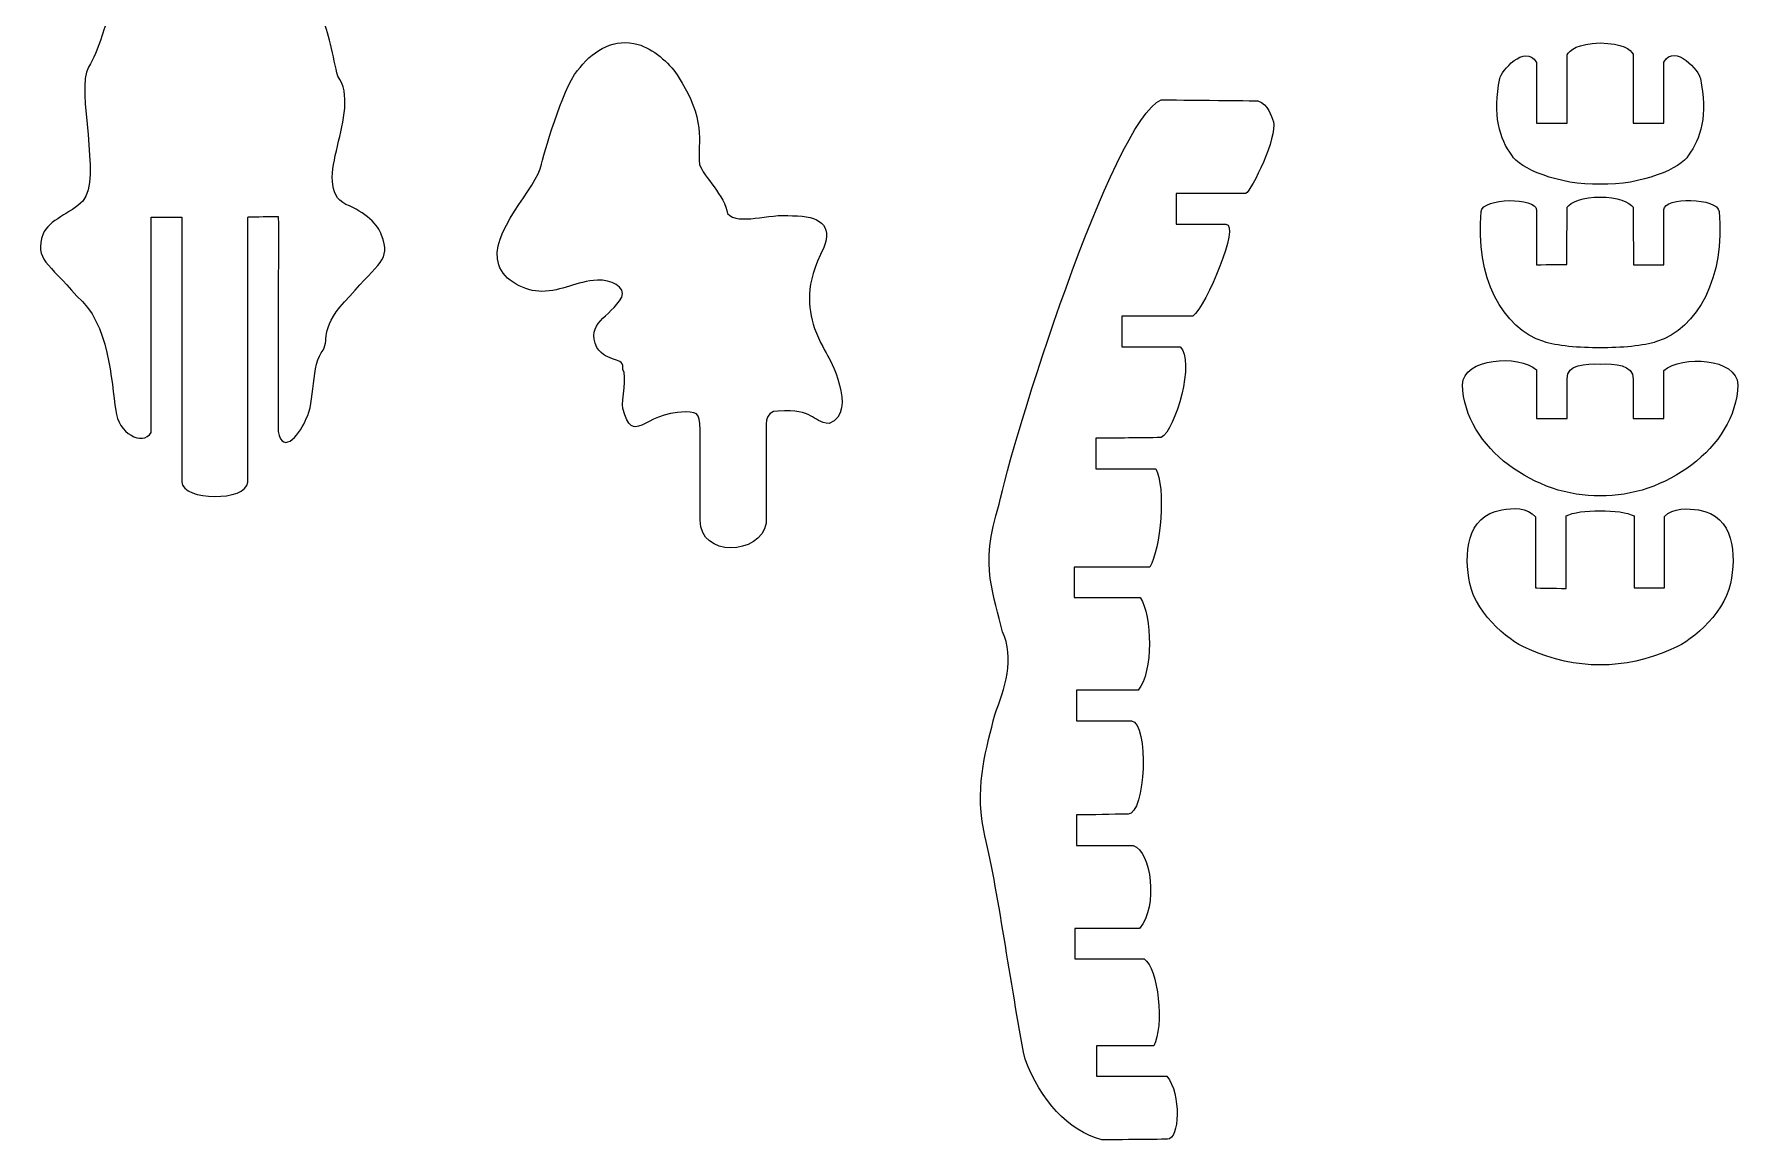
# Model space of a CAD drawing. Header units: centimetres. Extents: x -9.3 to 9.4, y -13.4 to 13.5.
# Drawn here: x -7.84 to 8.92, y -13.44 to -2.56 of the extents above; entities that cross this region are included whole.
import ezdxf

# ---------------------------------------------------------------- set-up
doc = ezdxf.new("R2010")
doc.units = ezdxf.units.CM
doc.header["$MEASUREMENT"] = 0
doc.layers.add('Livello 1', color=7, linetype='Continuous')

msp = doc.modelspace()

# ---------------------------------------------------------------- linework, layer by layer
at = {"layer": 'Livello 1', "color": 250, "lineweight": 20}
for points, knots in [([(-6.20748, -2.08435), (-6.29945, -1.84909), (-6.2719, -1.8034), (-6.29267, -1.60983), (-6.29267, -1.60983), (-6.30943, -1.26799), (-6.2901, -0.70086), (-5.68837, -0.50465), (-5.68837, -0.50465), (-5.54009, -0.43423), (-5.21416, -0.4046), (-5.06346, -0.49682), (-5.06346, -0.49682), (-5.52641, -0.60293), (-5.94469, -0.88008), (-5.95584, -1.27293), (-5.95584, -1.27293), (-5.57562, -0.87129), (-4.8767, -0.44418), (-4.27517, -1.01106), (-4.27517, -1.01106), (-5.11546, -0.86261), (-5.49063, -1.1938), (-5.65097, -1.45027), (-5.65097, -1.45027), (-5.3406, -1.27095), (-5.13465, -1.28203), (-5.0939, -1.28069), (-5.0939, -1.28069), (-4.8218, -1.27187), (-4.60118, -1.33826), (-4.45244, -1.56341), (-4.45244, -1.56341), (-4.79566, -1.50883), (-4.97822, -1.48047), (-5.35679, -1.59974), (-5.35679, -1.59974), (-5.42632, -1.62747), (-5.85848, -1.88084), (-5.86236, -1.96949), (-5.86236, -1.96949), (-5.65986, -1.87889), (-5.51261, -1.86069), (-5.47878, -1.89343), (-5.47878, -1.89343), (-5.26701, -1.9564), (-5.11955, -2.15237), (-4.99957, -2.42514), (-4.99957, -2.42514), (-4.94722, -2.48588), (-4.89254, -2.8012), (-4.8514, -2.97191), (-4.8514, -2.97191), (-4.59317, -3.31121), (-5.14332, -4.04227), (-4.7698, -4.23291), (-4.7698, -4.23291), (-4.58382, -4.30731), (-4.44733, -4.43671), (-4.42193, -4.53334), (-4.42193, -4.53334), (-4.32051, -4.7867), (-4.45491, -4.80381), (-4.73114, -5.13422), (-4.73114, -5.13422), (-5.04113, -5.44954), (-4.93, -5.54263), (-4.99297, -5.66695), (-4.99297, -5.66695), (-5.11616, -5.79109), (-5.07429, -6.19457), (-5.16079, -6.33991), (-5.16079, -6.33991), (-5.2106, -6.47069), (-5.38748, -6.71361), (-5.43708, -6.46617), (-5.43708, -6.46617), (-5.43708, -6.46617), (-5.43708, -4.91127), (-5.43708, -4.91127), (-5.43708, -4.91127), (-5.43232, -4.69643), (-5.43056, -4.50264), (-5.43708, -4.36347), (-5.43708, -4.36347), (-5.43708, -4.36347), (-5.43708, -4.36125), (-5.43708, -4.36125), (-5.43708, -4.36125), (-5.43708, -4.36125), (-5.43719, -4.36125), (-5.43719, -4.36125), (-5.43719, -4.36125), (-5.43719, -4.36125), (-5.43775, -4.34972), (-5.43775, -4.34972), (-5.43775, -4.34972), (-5.51505, -4.34972), (-5.65362, -4.35462), (-5.73091, -4.35462), (-5.73091, -4.35462), (-5.73091, -4.35462), (-5.73074, -4.36125), (-5.73074, -4.36125), (-5.73074, -4.36125), (-5.73074, -4.36125), (-5.73716, -4.36125), (-5.73716, -4.36125), (-5.73716, -4.36125), (-5.73716, -4.36125), (-5.73716, -6.96574), (-5.73716, -6.96574), (-5.73716, -6.96574), (-5.74926, -7.15518), (-6.37385, -7.15084), (-6.38591, -6.9614), (-6.38591, -6.9614), (-6.38591, -6.9614), (-6.38591, -4.35691), (-6.38591, -4.35691), (-6.38591, -4.35691), (-6.38591, -4.35691), (-6.68602, -4.35691), (-6.68602, -4.35691), (-6.68602, -4.35691), (-6.68602, -4.35691), (-6.68602, -6.47714), (-6.68602, -6.47714), (-6.68602, -6.47714), (-6.77005, -6.61437), (-7.01566, -6.48166), (-7.03517, -6.25976), (-7.03517, -6.25976), (-7.07955, -5.98029), (-7.09747, -5.39129), (-7.41934, -5.13422), (-7.41934, -5.13422), (-7.69557, -4.80381), (-7.83862, -4.78021), (-7.75018, -4.52254), (-7.75018, -4.52254), (-7.69874, -4.3869), (-7.47229, -4.31765), (-7.35997, -4.19993), (-7.35997, -4.19993), (-7.16841, -3.97895), (-7.43162, -3.11196), (-7.30338, -2.88092), (-7.30338, -2.88092), (-7.20161, -2.71889), (-7.14989, -2.48352), (-7.10967, -2.39928), (-7.10967, -2.39928), (-6.93431, -2.04728), (-6.65272, -1.59699), (-6.20748, -2.08435)], [0, 0, 0, 0, 0.02564103, 0.02564103, 0.02564103, 0.02564104, 0.05128205, 0.05128205, 0.05128205, 0.05128206, 0.07692308, 0.07692308, 0.07692308, 0.07692309, 0.1025641, 0.1025641, 0.1025641, 0.10256411, 0.12820513, 0.12820513, 0.12820513, 0.12820514, 0.15384615, 0.15384615, 0.15384615, 0.15384616, 0.17948718, 0.17948718, 0.17948718, 0.17948719, 0.20512821, 0.20512821, 0.20512821, 0.20512822, 0.23076923, 0.23076923, 0.23076923, 0.23076924, 0.25641026, 0.25641026, 0.25641026, 0.25641027, 0.28205128, 0.28205128, 0.28205128, 0.28205129, 0.30769231, 0.30769231, 0.30769231, 0.30769232, 0.33333333, 0.33333333, 0.33333333, 0.33333334, 0.35897436, 0.35897436, 0.35897436, 0.35897437, 0.38461538, 0.38461538, 0.38461538, 0.38461539, 0.41025641, 0.41025641, 0.41025641, 0.41025642, 0.43589744, 0.43589744, 0.43589744, 0.43589745, 0.46153846, 0.46153846, 0.46153846, 0.46153847, 0.48717949, 0.48717949, 0.48717949, 0.4871795, 0.51282051, 0.51282051, 0.51282051, 0.51282052, 0.53846154, 0.53846154, 0.53846154, 0.53846155, 0.56410256, 0.56410256, 0.56410256, 0.56410257, 0.58974359, 0.58974359, 0.58974359, 0.5897436, 0.61538462, 0.61538462, 0.61538462, 0.61538463, 0.64102564, 0.64102564, 0.64102564, 0.64102565, 0.66666667, 0.66666667, 0.66666667, 0.66666668, 0.69230769, 0.69230769, 0.69230769, 0.6923077, 0.71794872, 0.71794872, 0.71794872, 0.71794873, 0.74358974, 0.74358974, 0.74358974, 0.74358975, 0.76923077, 0.76923077, 0.76923077, 0.76923078, 0.79487179, 0.79487179, 0.79487179, 0.7948718, 0.82051282, 0.82051282, 0.82051282, 0.82051283, 0.84615385, 0.84615385, 0.84615385, 0.84615386, 0.87179487, 0.87179487, 0.87179487, 0.87179488, 0.8974359, 0.8974359, 0.8974359, 0.89743591, 0.92307692, 0.92307692, 0.92307692, 0.92307693, 0.94871795, 0.94871795, 0.94871795, 0.94871796, 0.97435897, 0.97435897, 0.97435897, 0.97435898, 1, 1, 1, 1]), ([(-1.28369, -7.33855), (-1.29124, -7.70735), (-0.69197, -7.68537), (-0.63514, -7.36836), (-0.63514, -7.36836), (-0.63726, -7.08918), (-0.63306, -6.80226), (-0.63514, -6.52307), (-0.63514, -6.52307), (-0.63408, -6.41971), (-0.66608, -6.26149), (-0.51626, -6.2653), (-0.51626, -6.2653), (-0.16122, -6.24233), (-0.19445, -6.36806), (-0.01598, -6.38792), (-0.01598, -6.38792), (0.27813, -6.26981), (-0.03101, -5.71846), (-0.03105, -5.71828), (-0.03105, -5.71828), (-0.03133, -5.71726), (-0.11578, -5.57527), (-0.16059, -5.45151), (-0.16059, -5.45151), (-0.22303, -5.22958), (-0.26021, -5.03781), (-0.0684, -4.65649), (-0.0684, -4.65649), (0.01654, -4.43689), (-0.10933, -4.34023), (-0.37663, -4.34478), (-0.37663, -4.34478), (-0.62325, -4.31733), (-0.90011, -4.44218), (-1.01731, -4.32301), (-1.01731, -4.32301), (-1.03727, -4.15191), (-1.25645, -3.95506), (-1.29064, -3.84034), (-1.29064, -3.84034), (-1.31487, -3.60151), (-1.21529, -3.40702), (-1.51271, -2.9567), (-1.51271, -2.9567), (-1.59096, -2.83827), (-1.75278, -2.69762), (-1.89569, -2.65853), (-1.89569, -2.65853), (-2.12718, -2.59525), (-2.32184, -2.70503), (-2.4656, -2.88375), (-2.4656, -2.88375), (-2.60996, -3.01699), (-2.80176, -3.65107), (-2.84688, -3.83688), (-2.84688, -3.83688), (-2.87906, -4.06008), (-3.38035, -4.5151), (-3.26626, -4.82819), (-3.26626, -4.82819), (-3.21973, -4.98006), (-3.00101, -5.0897), (-2.84343, -5.08815), (-2.84343, -5.08815), (-2.63938, -5.08614), (-2.50698, -4.98962), (-2.29546, -4.97604), (-2.29546, -4.97604), (-2.16514, -4.97406), (-2.01295, -5.04299), (-2.05574, -5.14586), (-2.05574, -5.14586), (-2.17569, -5.34472), (-2.41424, -5.40142), (-2.30241, -5.64074), (-2.30241, -5.64074), (-2.19661, -5.7973), (-2.02646, -5.72121), (-2.04622, -5.85759), (-2.04622, -5.85759), (-1.99976, -5.90963), (-2.0592, -6.15932), (-2.04622, -6.23884), (-2.04622, -6.23884), (-1.93732, -6.62231), (-1.86327, -6.28209), (-1.43101, -6.27267), (-1.43101, -6.27267), (-1.28422, -6.27825), (-1.28835, -6.29204), (-1.28369, -6.5272), (-1.28369, -6.5272), (-1.28369, -6.79764), (-1.28369, -7.06812), (-1.28369, -7.33855)], [0, 0, 0, 0, 0.04166667, 0.04166667, 0.04166667, 0.04166668, 0.08333333, 0.08333333, 0.08333333, 0.08333334, 0.125, 0.125, 0.125, 0.12500001, 0.16666667, 0.16666667, 0.16666667, 0.16666668, 0.20833333, 0.20833333, 0.20833333, 0.20833334, 0.25, 0.25, 0.25, 0.25000001, 0.29166667, 0.29166667, 0.29166667, 0.29166668, 0.33333333, 0.33333333, 0.33333333, 0.33333334, 0.375, 0.375, 0.375, 0.37500001, 0.41666667, 0.41666667, 0.41666667, 0.41666668, 0.45833333, 0.45833333, 0.45833333, 0.45833334, 0.5, 0.5, 0.5, 0.50000001, 0.54166667, 0.54166667, 0.54166667, 0.54166668, 0.58333333, 0.58333333, 0.58333333, 0.58333334, 0.625, 0.625, 0.625, 0.62500001, 0.66666667, 0.66666667, 0.66666667, 0.66666668, 0.70833333, 0.70833333, 0.70833333, 0.70833334, 0.75, 0.75, 0.75, 0.75000001, 0.79166667, 0.79166667, 0.79166667, 0.79166668, 0.83333333, 0.83333333, 0.83333333, 0.83333334, 0.875, 0.875, 0.875, 0.87500001, 0.91666667, 0.91666667, 0.91666667, 0.91666668, 0.95833333, 0.95833333, 0.95833333, 0.95833334, 1, 1, 1, 1]), ([(7.56948, -4.03405), (7.97479, -4.04474), (8.37212, -3.87533), (8.43746, -3.74819), (8.43746, -3.74819), (8.55662, -3.59198), (8.63339, -3.3498), (8.55539, -2.99279), (8.55539, -2.99279), (8.54946, -2.93141), (8.31024, -2.63719), (8.1951, -2.83168), (8.1951, -2.83168), (8.1951, -2.83168), (8.1951, -3.43281), (8.1951, -3.43281), (8.1951, -3.43281), (8.1951, -3.43281), (7.89502, -3.43281), (7.89502, -3.43281), (7.89502, -3.43281), (7.89502, -3.43281), (7.89502, -2.75516), (7.89502, -2.75516), (7.89502, -2.75516), (7.86853, -2.70538), (7.79335, -2.64968), (7.56948, -2.64372), (7.56948, -2.64372), (7.34561, -2.64968), (7.27043, -2.7123), (7.24397, -2.76211), (7.24397, -2.76211), (7.24397, -2.98792), (7.24397, -3.21307), (7.24397, -3.43133), (7.24397, -3.43133), (7.24397, -3.43133), (6.94386, -3.43281), (6.94386, -3.43281), (6.94386, -3.43281), (6.94386, -3.43281), (6.94386, -2.83513), (6.94386, -2.83513), (6.94386, -2.83513), (6.82872, -2.64065), (6.5895, -2.93141), (6.58357, -2.99279), (6.58357, -2.99279), (6.50557, -3.3498), (6.58234, -3.59198), (6.70151, -3.74819), (6.70151, -3.74819), (6.76684, -3.87533), (7.16417, -4.04474), (7.56948, -4.03405)], [0, 0, 0, 0, 0.07142857, 0.07142857, 0.07142857, 0.07142858, 0.14285714, 0.14285714, 0.14285714, 0.14285715, 0.21428571, 0.21428571, 0.21428571, 0.21428572, 0.28571429, 0.28571429, 0.28571429, 0.2857143, 0.35714286, 0.35714286, 0.35714286, 0.35714287, 0.42857143, 0.42857143, 0.42857143, 0.42857144, 0.5, 0.5, 0.5, 0.50000001, 0.57142857, 0.57142857, 0.57142857, 0.57142858, 0.64285714, 0.64285714, 0.64285714, 0.64285715, 0.71428571, 0.71428571, 0.71428571, 0.71428572, 0.78571429, 0.78571429, 0.78571429, 0.7857143, 0.85714286, 0.85714286, 0.85714286, 0.85714287, 0.92857143, 0.92857143, 0.92857143, 0.92857144, 1, 1, 1, 1]), ([(3.13789, -7.79981), (3.24728, -7.62515), (3.29664, -7.0141), (3.19846, -6.83264), (3.19846, -6.83264), (3.19846, -6.83264), (2.60805, -6.83264), (2.60805, -6.83264), (2.60805, -6.83264), (2.60805, -6.66179), (2.60805, -6.67533), (2.60805, -6.53253), (2.60805, -6.53253), (2.82271, -6.53253), (3.03717, -6.52667), (3.25113, -6.52667), (3.25113, -6.52667), (3.39132, -6.45086), (3.58581, -5.764), (3.43817, -5.63249), (3.43817, -5.63249), (3.43817, -5.63249), (2.86367, -5.63249), (2.86367, -5.63249), (2.86367, -5.63249), (2.86367, -5.49339), (2.86367, -5.47028), (2.86367, -5.33241), (2.86367, -5.33241), (2.86367, -5.33241), (3.56351, -5.33241), (3.56351, -5.33241), (3.56351, -5.33241), (3.68977, -5.23078), (4.03775, -4.42616), (3.88609, -4.42616), (3.88609, -4.42616), (3.88609, -4.42616), (3.39697, -4.42616), (3.39697, -4.42616), (3.39697, -4.42616), (3.39697, -4.42616), (3.39697, -4.12609), (3.39697, -4.12609), (3.39697, -4.12609), (3.39697, -4.12609), (4.08139, -4.12609), (4.08139, -4.12609), (4.08139, -4.12609), (4.14464, -4.09021), (4.39388, -3.56941), (4.3543, -3.41849), (4.3543, -3.41849), (4.33066, -3.35968), (4.30854, -3.24958), (4.20313, -3.21271), (4.20313, -3.21271), (4.20313, -3.21271), (3.25166, -3.20343), (3.25166, -3.20343), (3.25166, -3.20343), (2.76782, -3.40364), (1.769, -6.60601), (1.65777, -7.18259), (1.65777, -7.18259), (1.4533, -7.80683), (1.61657, -8.08436), (1.68832, -8.43566), (1.68832, -8.43566), (1.81222, -8.69047), (1.71076, -9.00201), (1.61286, -9.25301), (1.61286, -9.25301), (1.54192, -9.57354), (1.41383, -9.90505), (1.5041, -10.39051), (1.5041, -10.39051), (1.64296, -10.94849), (1.76639, -11.90396), (1.91093, -12.64017), (1.91093, -12.64017), (2.0683, -13.05027), (2.33126, -13.34244), (2.66721, -13.43533), (2.66721, -13.43533), (2.66721, -13.43533), (3.31251, -13.42866), (3.31251, -13.42866), (3.31251, -13.42866), (3.42949, -13.4311), (3.45077, -12.98314), (3.3057, -12.8088), (3.3057, -12.8088), (3.3057, -12.8088), (2.61376, -12.8088), (2.61376, -12.8088), (2.61376, -12.8088), (2.61376, -12.65365), (2.61376, -12.66031), (2.61376, -12.50872), (2.61376, -12.50872), (2.61376, -12.50872), (3.17757, -12.50872), (3.17757, -12.50872), (3.17757, -12.50872), (3.28059, -12.3214), (3.22474, -11.74362), (3.0819, -11.6549), (3.0819, -11.6549), (2.85478, -11.6549), (2.62837, -11.6549), (2.40259, -11.6549), (2.40259, -11.6549), (2.40259, -11.53876), (2.40259, -11.50772), (2.40259, -11.35482), (2.40259, -11.35482), (2.40259, -11.35482), (3.03879, -11.35482), (3.03879, -11.35482), (3.03879, -11.35482), (3.22008, -11.13511), (3.15729, -10.59653), (2.97406, -10.53857), (2.97406, -10.53857), (2.97406, -10.53857), (2.41737, -10.53857), (2.41737, -10.53857), (2.41737, -10.53857), (2.41737, -10.4207), (2.41737, -10.35382), (2.41737, -10.23849), (2.41737, -10.23849), (2.58695, -10.23849), (2.75611, -10.23109), (2.92417, -10.23109), (2.92417, -10.23109), (3.09848, -10.23087), (3.13312, -9.33768), (2.95758, -9.31097), (2.95758, -9.31097), (2.95758, -9.31097), (2.41751, -9.31097), (2.41751, -9.31097), (2.41751, -9.31097), (2.41751, -9.17857), (2.41751, -9.15448), (2.41751, -9.0109), (2.41751, -9.0109), (2.41751, -9.0109), (3.02362, -9.0109), (3.02362, -9.0109), (3.02362, -9.0109), (3.17419, -8.83102), (3.16276, -8.27941), (3.04546, -8.09988), (3.04546, -8.09988), (3.04546, -8.09988), (2.39497, -8.09988), (2.39497, -8.09988), (2.39497, -8.09988), (2.39497, -7.95807), (2.39497, -7.96301), (2.39497, -7.79981), (2.39497, -7.79981), (2.39497, -7.79981), (3.13789, -7.79981), (3.13789, -7.79981)], [0, 0, 0, 0, 0.02380952, 0.02380952, 0.02380952, 0.02380953, 0.04761905, 0.04761905, 0.04761905, 0.04761906, 0.07142857, 0.07142857, 0.07142857, 0.07142858, 0.0952381, 0.0952381, 0.0952381, 0.09523811, 0.11904762, 0.11904762, 0.11904762, 0.11904763, 0.14285714, 0.14285714, 0.14285714, 0.14285715, 0.16666667, 0.16666667, 0.16666667, 0.16666668, 0.19047619, 0.19047619, 0.19047619, 0.1904762, 0.21428571, 0.21428571, 0.21428571, 0.21428572, 0.23809524, 0.23809524, 0.23809524, 0.23809525, 0.26190476, 0.26190476, 0.26190476, 0.26190477, 0.28571429, 0.28571429, 0.28571429, 0.2857143, 0.30952381, 0.30952381, 0.30952381, 0.30952382, 0.33333333, 0.33333333, 0.33333333, 0.33333334, 0.35714286, 0.35714286, 0.35714286, 0.35714287, 0.38095238, 0.38095238, 0.38095238, 0.38095239, 0.4047619, 0.4047619, 0.4047619, 0.40476191, 0.42857143, 0.42857143, 0.42857143, 0.42857144, 0.45238095, 0.45238095, 0.45238095, 0.45238096, 0.47619048, 0.47619048, 0.47619048, 0.47619049, 0.5, 0.5, 0.5, 0.50000001, 0.52380952, 0.52380952, 0.52380952, 0.52380953, 0.54761905, 0.54761905, 0.54761905, 0.54761906, 0.57142857, 0.57142857, 0.57142857, 0.57142858, 0.5952381, 0.5952381, 0.5952381, 0.59523811, 0.61904762, 0.61904762, 0.61904762, 0.61904763, 0.64285714, 0.64285714, 0.64285714, 0.64285715, 0.66666667, 0.66666667, 0.66666667, 0.66666668, 0.69047619, 0.69047619, 0.69047619, 0.6904762, 0.71428571, 0.71428571, 0.71428571, 0.71428572, 0.73809524, 0.73809524, 0.73809524, 0.73809525, 0.76190476, 0.76190476, 0.76190476, 0.76190477, 0.78571429, 0.78571429, 0.78571429, 0.7857143, 0.80952381, 0.80952381, 0.80952381, 0.80952382, 0.83333333, 0.83333333, 0.83333333, 0.83333334, 0.85714286, 0.85714286, 0.85714286, 0.85714287, 0.88095238, 0.88095238, 0.88095238, 0.88095239, 0.9047619, 0.9047619, 0.9047619, 0.90476191, 0.92857143, 0.92857143, 0.92857143, 0.92857144, 0.95238095, 0.95238095, 0.95238095, 0.95238096, 0.97619048, 0.97619048, 0.97619048, 0.97619049, 1, 1, 1, 1]), ([(7.56948, -5.64272), (7.7706, -5.64448), (8.00629, -5.62317), (8.12264, -5.58218), (8.12264, -5.58218), (8.53232, -5.45656), (8.80138, -4.94139), (8.74049, -4.30241), (8.74049, -4.30241), (8.72575, -4.16324), (8.19654, -4.15922), (8.19654, -4.28378), (8.19654, -4.28378), (8.19654, -4.28378), (8.1951, -4.82551), (8.1951, -4.82551), (8.1951, -4.82551), (8.1951, -4.82551), (7.89686, -4.82716), (7.89686, -4.82716), (7.89686, -4.82716), (7.89686, -4.82716), (7.89502, -4.25993), (7.89502, -4.25993), (7.89502, -4.25993), (7.86148, -4.21594), (7.73426, -4.15308), (7.56948, -4.1613), (7.56948, -4.1613), (7.4047, -4.15308), (7.27752, -4.21594), (7.24397, -4.25993), (7.24397, -4.25993), (7.24397, -4.25993), (7.2421, -4.82367), (7.2421, -4.82367), (7.2421, -4.82367), (7.2421, -4.82367), (6.94386, -4.82529), (6.94386, -4.82529), (6.94386, -4.82529), (6.94386, -4.82529), (6.94249, -4.28554), (6.94249, -4.28554), (6.94249, -4.28554), (6.94249, -4.16094), (6.41325, -4.16324), (6.39847, -4.30241), (6.39847, -4.30241), (6.33762, -4.94139), (6.60668, -5.45656), (7.01633, -5.58218), (7.01633, -5.58218), (7.13271, -5.62317), (7.3684, -5.64448), (7.56948, -5.64272)], [0, 0, 0, 0, 0.07142857, 0.07142857, 0.07142857, 0.07142858, 0.14285714, 0.14285714, 0.14285714, 0.14285715, 0.21428571, 0.21428571, 0.21428571, 0.21428572, 0.28571429, 0.28571429, 0.28571429, 0.2857143, 0.35714286, 0.35714286, 0.35714286, 0.35714287, 0.42857143, 0.42857143, 0.42857143, 0.42857144, 0.5, 0.5, 0.5, 0.50000001, 0.57142857, 0.57142857, 0.57142857, 0.57142858, 0.64285714, 0.64285714, 0.64285714, 0.64285715, 0.71428571, 0.71428571, 0.71428571, 0.71428572, 0.78571429, 0.78571429, 0.78571429, 0.7857143, 0.85714286, 0.85714286, 0.85714286, 0.85714287, 0.92857143, 0.92857143, 0.92857143, 0.92857144, 1, 1, 1, 1]), ([(7.56948, -7.09845), (8.18889, -7.115), (8.90333, -6.63504), (8.92499, -6.00569), (8.92499, -6.00569), (8.91656, -5.74164), (8.37233, -5.71334), (8.1951, -5.86687), (8.1951, -5.86687), (8.1951, -5.86687), (8.1951, -6.33751), (8.1951, -6.33751), (8.1951, -6.33751), (8.1951, -6.33751), (7.89502, -6.33751), (7.89502, -6.33751), (7.89502, -6.33751), (7.89502, -6.33751), (7.89502, -5.95242), (7.89502, -5.95242), (7.89502, -5.95242), (7.89502, -5.80422), (7.7149, -5.80027), (7.56948, -5.80224), (7.56948, -5.80224), (7.42407, -5.80027), (7.24394, -5.80076), (7.24394, -5.94893), (7.24394, -5.94893), (7.24394, -5.94893), (7.24394, -6.33751), (7.24394, -6.33751), (7.24394, -6.33751), (7.24394, -6.33751), (6.94386, -6.33751), (6.94386, -6.33751), (6.94386, -6.33751), (6.94386, -6.33751), (6.94386, -5.85992), (6.94386, -5.85992), (6.94386, -5.85992), (6.76659, -5.70639), (6.22236, -5.74164), (6.21397, -6.00569), (6.21397, -6.00569), (6.23559, -6.63504), (6.95007, -7.115), (7.56948, -7.09845)], [0, 0, 0, 0, 0.08333333, 0.08333333, 0.08333333, 0.08333334, 0.16666667, 0.16666667, 0.16666667, 0.16666668, 0.25, 0.25, 0.25, 0.25000001, 0.33333333, 0.33333333, 0.33333333, 0.33333334, 0.41666667, 0.41666667, 0.41666667, 0.41666668, 0.5, 0.5, 0.5, 0.50000001, 0.58333333, 0.58333333, 0.58333333, 0.58333334, 0.66666667, 0.66666667, 0.66666667, 0.66666668, 0.75, 0.75, 0.75, 0.75000001, 0.83333333, 0.83333333, 0.83333333, 0.83333334, 0.91666667, 0.91666667, 0.91666667, 0.91666668, 1, 1, 1, 1]), ([(7.23508, -7.29643), (7.23508, -7.29643), (7.23508, -8.01063), (7.23508, -8.01063), (7.23508, -8.01063), (7.23508, -8.01063), (6.93501, -8.00488), (6.93501, -8.00488), (6.93501, -8.00488), (6.93501, -8.00488), (6.93501, -7.30585), (6.93501, -7.30585), (6.93501, -7.30585), (6.8513, -7.21039), (6.71103, -7.21692), (6.60058, -7.2377), (6.60058, -7.2377), (6.24635, -7.29566), (6.22907, -7.68103), (6.28713, -7.96209), (6.28713, -7.96209), (6.35268, -8.27945), (6.71946, -8.5652), (6.87486, -8.61025), (6.87486, -8.61025), (7.32176, -8.81334), (7.81717, -8.81334), (8.26407, -8.61025), (8.26407, -8.61025), (8.41946, -8.5652), (8.78625, -8.27945), (8.85179, -7.96209), (8.85179, -7.96209), (8.90986, -7.68103), (8.89257, -7.29566), (8.53835, -7.2377), (8.53835, -7.2377), (8.44007, -7.22383), (8.28149, -7.21208), (8.20268, -7.30197), (8.20268, -7.30197), (8.20268, -7.30197), (8.20268, -8.00449), (8.20268, -8.00449), (8.20268, -8.00449), (8.20268, -8.00449), (7.90261, -8.00449), (7.90261, -8.00449), (7.90261, -8.00449), (7.90261, -8.00449), (7.90261, -7.2964), (7.90261, -7.2964), (7.90261, -7.2964), (7.77713, -7.22824), (7.36053, -7.22828), (7.23508, -7.29643)], [0, 0, 0, 0, 0.07142857, 0.07142857, 0.07142857, 0.07142858, 0.14285714, 0.14285714, 0.14285714, 0.14285715, 0.21428571, 0.21428571, 0.21428571, 0.21428572, 0.28571429, 0.28571429, 0.28571429, 0.2857143, 0.35714286, 0.35714286, 0.35714286, 0.35714287, 0.42857143, 0.42857143, 0.42857143, 0.42857144, 0.5, 0.5, 0.5, 0.50000001, 0.57142857, 0.57142857, 0.57142857, 0.57142858, 0.64285714, 0.64285714, 0.64285714, 0.64285715, 0.71428571, 0.71428571, 0.71428571, 0.71428572, 0.78571429, 0.78571429, 0.78571429, 0.7857143, 0.85714286, 0.85714286, 0.85714286, 0.85714287, 0.92857143, 0.92857143, 0.92857143, 0.92857144, 1, 1, 1, 1])]:
    msp.add_open_spline(points, degree=3, knots=knots, dxfattribs=at)

doc.saveas('drawing.dxf')
